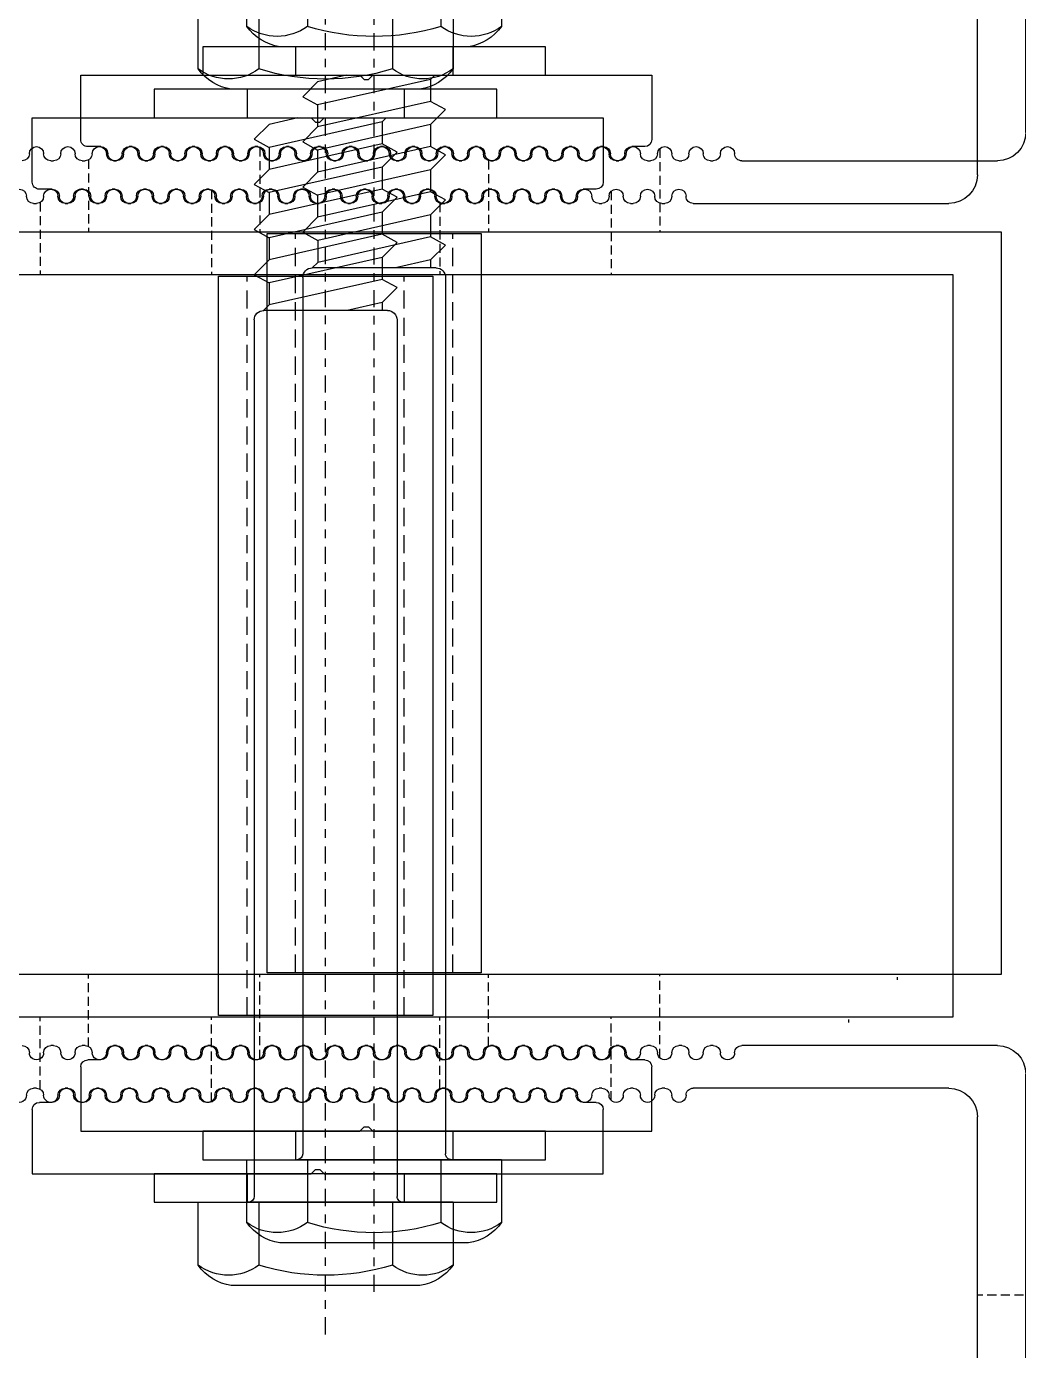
# Model space of a CAD drawing. Header units: inches. Extents: x 4821 to 127877, y 58012 to 433683.
# Drawn here: x 34512.3 to 34581.8, y 154100.9 to 154193.7 of the extents above; entities that cross this region are included whole.
import ezdxf

# ---------------------------------------------------------------- set-up
doc = ezdxf.new("R2010")
doc.units = ezdxf.units.IN
doc.header["$MEASUREMENT"] = 0
doc.linetypes.add('$1$Center', pattern=[29.999999, 12, -6, 6, -6])
doc.linetypes.add('$1$DASHED', pattern=[19.05, 12.7, -6.35])
for name, color, linetype in [('$1$BEAM', 2, 'Continuous'), ('A-FURN-FIXD', 10, 'Continuous'), ('A-WAL-CMU', 7, 'Continuous')]:
    doc.layers.add(name, color=color, linetype=linetype)

# ---------------------------------------------------------------- blocks, each defined once
blk = doc.blocks.new('$1$Fixed bracket Plan')
at = {"layer": 'A-FURN-FIXD'}
for p, q in [((8, 33), (8, 100)), ((44.725, 46.922), (44.725, 40.428)), ((48.975, 46.922), (48.975, 40.428)), ((58.325, 46.922), (58.325, 40.428)), ((62.575, 40.428), (62.575, 46.922)), ((41.65, 37), (41.65, 39)), ((41.65, 39), (65.65, 39)), ((47.046, 39), (60.255, 39)), ((48.149, 39), (48.149, 37)), ((59.151, 39), (59.151, 37)), ((65.65, 39), (65.65, 37)), ((53.75, 37), (34.2, 37)), ((34.2, 37), (34.2, 32.5)), ((65.65, 37), (41.65, 37)), ((49.694, 36.712), (49.407, 37)), ((49.694, 36.712), (49.694, 35.169)), ((49.694, 36.712), (57.606, 34.923)), ((54.05, 36.7), (53.75, 37)), ((54.35, 36.7), (54.05, 36.7)), ((54.65, 37), (54.35, 36.7)), ((74.2, 37), (54.65, 37)), ((55.595, 37), (57.606, 36.545)), ((57.606, 36.545), (58.651, 35.498)), ((74.2, 32.5), (74.2, 37)), ((58.651, 35.498), (57.606, 34.923)), ((48.649, 34.595), (49.694, 35.169)), ((49.694, 33.547), (48.649, 34.595)), ((49.694, 35.169), (57.606, 33.381)), ((57.606, 34.923), (57.606, 33.381)), ((49.694, 33.547), (57.606, 31.759)), ((49.694, 33.547), (49.694, 32.005)), ((57.606, 33.381), (58.651, 32.333)), ((34.7, 32), (35.6, 32)), ((37.6, 32), (37.8, 32)), ((39.8, 32), (40, 32)), ((42, 32), (42.2, 32)), ((44.2, 32), (44.4, 32)), ((46.4, 32), (46.6, 32)), ((48.6, 32), (48.8, 32)), ((48.649, 31.43), (49.694, 32.005)), ((49.694, 32.005), (57.606, 30.216)), ((50.8, 32), (51, 32)), ((53, 32), (53.2, 32)), ((55.2, 32), (55.4, 32)), ((57.4, 32), (57.6, 32)), ((58.651, 32.333), (57.606, 31.759)), ((57.606, 31.759), (57.606, 30.216)), ((59.6, 32), (59.8, 32)), ((61.8, 32), (62, 32)), ((64, 32), (64.2, 32)), ((66.2, 32), (66.4, 32)), ((68.4, 32), (68.6, 32)), ((70.6, 32), (70.8, 32)), ((72.8, 32), (73.7, 32)), ((27.9, 31), (10, 31)), ((30.1, 31), (29.9, 31)), ((32.3, 31), (32.1, 31)), ((34.5, 31), (34.3, 31)), ((36.7, 31), (36.5, 31)), ((38.9, 31), (38.7, 31)), ((41.1, 31), (40.9, 31)), ((43.3, 31), (43.1, 31)), ((45.5, 31), (45.3, 31)), ((47.7, 31), (47.5, 31)), ((49.694, 30.383), (48.649, 31.43)), ((49.9, 31), (49.7, 31)), ((52.1, 31), (51.9, 31)), ((54.3, 31), (54.1, 31)), ((56.5, 31), (56.3, 31)), ((58.7, 31), (58.5, 31)), ((60.9, 31), (60.7, 31)), ((63.1, 31), (62.9, 31)), ((65.3, 31), (65.1, 31)), ((67.5, 31), (67.3, 31)), ((69.7, 31), (69.5, 31)), ((71.9, 31), (71.7, 31)), ((74.1, 31), (73.9, 31)), ((76.3, 31), (76.1, 31)), ((49.694, 30.383), (49.694, 28.84)), ((49.694, 30.383), (57.606, 28.594)), ((57.606, 30.216), (58.651, 29.169)), ((48.649, 28.266), (49.694, 28.84)), ((49.694, 28.84), (57.606, 27.052)), ((58.651, 29.169), (57.606, 28.594)), ((49.694, 27.218), (48.649, 28.266)), ((57.606, 28.594), (57.606, 27.052)), ((49.694, 27.218), (57.606, 25.429)), ((49.694, 27.218), (49.694, 25.676)), ((57.606, 27.052), (58.651, 26.004)), ((9.7, -26), (9.7, 26)), ((9.7, 26), (97.6, 26)), ((58.651, 26.004), (57.606, 25.429)), ((61.15, 25.9), (46.15, 25.9)), ((46.15, 25.9), (46.15, -25.9)), ((48.649, 25.101), (49.694, 25.676)), ((49.694, 24.054), (48.649, 25.101)), ((49.694, 25.676), (57.606, 23.887)), ((57.606, 25.429), (57.606, 23.887)), ((61.15, -25.9), (61.15, 25.9)), ((49.316, 23.5), (57.984, 23.5)), ((49.694, 24.054), (52.143, 23.5)), ((49.694, 24.054), (49.694, 23.5)), ((57.606, 23.887), (57.992, 23.5)), ((48.649, 22.833), (48.649, -38.583)), ((58.651, 22.833), (58.651, -38.583)), ((46.15, -25.9), (61.15, -25.9)), ((97.6, -26), (9.7, -26)), ((10, -31), (27.9, -31)), ((29.9, -31), (30.1, -31)), ((32.1, -31), (32.3, -31)), ((34.3, -31), (34.5, -31)), ((36.5, -31), (36.7, -31)), ((38.7, -31), (38.9, -31)), ((40.9, -31), (41.1, -31)), ((43.1, -31), (43.3, -31)), ((45.3, -31), (45.5, -31)), ((47.5, -31), (47.7, -31)), ((49.7, -31), (49.9, -31)), ((51.9, -31), (52.1, -31)), ((54.1, -31), (54.3, -31)), ((56.3, -31), (56.5, -31)), ((58.5, -31), (58.7, -31)), ((60.7, -31), (60.9, -31)), ((62.9, -31), (63.1, -31)), ((65.1, -31), (65.3, -31)), ((67.3, -31), (67.5, -31)), ((69.5, -31), (69.7, -31)), ((71.7, -31), (71.9, -31)), ((73.9, -31), (74.1, -31)), ((76.1, -31), (76.3, -31)), ((34.7, -32), (35.6, -32)), ((37.6, -32), (37.8, -32)), ((39.8, -32), (40, -32)), ((42, -32), (42.2, -32)), ((44.2, -32), (44.4, -32)), ((46.4, -32), (46.6, -32)), ((48.6, -32), (48.8, -32)), ((50.8, -32), (51, -32)), ((53, -32), (53.2, -32)), ((55.2, -32), (55.4, -32)), ((57.4, -32), (57.6, -32)), ((59.6, -32), (59.8, -32)), ((61.8, -32), (62, -32)), ((64, -32), (64.2, -32)), ((66.2, -32), (66.4, -32)), ((68.4, -32), (68.6, -32)), ((70.6, -32), (70.8, -32)), ((72.8, -32), (73.7, -32)), ((8, -100), (8, -33)), ((34.2, -37), (34.2, -32.5)), ((74.2, -32.5), (74.2, -37)), ((53.75, -37), (34.2, -37)), ((41.65, -39), (41.65, -37)), ((41.65, -37), (65.65, -37)), ((48.149, -37), (48.149, -39)), ((54.05, -36.7), (53.75, -37)), ((54.35, -36.7), (54.05, -36.7)), ((54.65, -37), (54.35, -36.7)), ((74.2, -37), (54.65, -37)), ((59.151, -37), (59.151, -39)), ((65.65, -37), (65.65, -39)), ((65.65, -39), (41.65, -39)), ((44.725, -39), (48.232, -39)), ((44.725, -39), (44.725, -43.405)), ((48.232, -39), (59.068, -39)), ((48.975, -39), (48.975, -43.405)), ((58.325, -39), (58.325, -43.405)), ((62.575, -39), (59.068, -39)), ((62.575, -43.405), (62.575, -39)), ((47.046, -44.833), (60.255, -44.833))]:
    blk.add_line(p, q, dxfattribs=at)
at = {"layer": 'A-FURN-FIXD', "linetype": '$1$Center', "ltscale": 0.1}
blk.add_line((53.65, -48.26), (53.65, 59.926), dxfattribs=at)
at = {"layer": 'A-FURN-FIXD', "linetype": '$1$DASHED', "ltscale": 0.05}
for p, q in [((33.65, 31.857), (33.65, 26)), ((61.65, 31.933), (61.65, 26)), ((45.65, 31.023), (45.65, 26)), ((73.65, 31.067), (73.65, 26)), ((33.65, -31.857), (33.65, -26)), ((45.65, -31.023), (45.65, -26)), ((61.65, -31.933), (61.65, -26)), ((73.65, -31.067), (73.65, -26)), ((0, -45.5), (8, -45.5))]:
    blk.add_line(p, q, dxfattribs=at)
at = {"layer": 'A-FURN-FIXD', "linetype": '$1$DASHED', "ltscale": 0.1}
for p, q in [((48.15, -25.9), (48.15, 25.9)), ((59.15, -25.9), (59.15, 25.9))]:
    blk.add_line(p, q, dxfattribs=at)
at = {"layer": 'A-FURN-FIXD'}
for centre, radius, start, end in [((47.575, 42.46), 3.5, 215.48429, 261.30071), ((46.85, 43.294), 3.568, 233.44286, 306.55714), ((53.65, 55.467), 15.749, 252.73193, 287.26807), ((60.45, 43.294), 3.568, 233.44286, 306.55714), ((59.725, 42.46), 3.5, 278.69929, 324.51571), ((10, 33), 2, 180, 270), ((34.7, 32.5), 0.5, 180, 270), ((73.7, 32.5), 0.5, 270, 0), ((28.9, 31.5), 0.5, 0, 180), ((31.1, 31.5), 0.5, 0, 180), ((33.3, 31.5), 0.5, 0, 180), ((35.5, 31.5), 0.5, 0, 180), ((35.6, 31.5), 0.5, 0, 90), ((37.6, 31.5), 0.5, 90, 180), ((37.7, 31.5), 0.5, 0, 180), ((37.8, 31.5), 0.5, 0, 90), ((39.8, 31.5), 0.5, 90, 180), ((39.9, 31.5), 0.5, 0, 180), ((40, 31.5), 0.5, 0, 90), ((42, 31.5), 0.5, 90, 180), ((42.1, 31.5), 0.5, 0, 180), ((42.2, 31.5), 0.5, 0, 90), ((44.2, 31.5), 0.5, 90, 180), ((44.3, 31.5), 0.5, 0, 180), ((44.4, 31.5), 0.5, 0, 90), ((46.4, 31.5), 0.5, 90, 180), ((46.5, 31.5), 0.5, 0, 180), ((46.6, 31.5), 0.5, 0, 90), ((48.6, 31.5), 0.5, 90, 180), ((48.7, 31.5), 0.5, 0, 180), ((48.8, 31.5), 0.5, 0, 90), ((50.8, 31.5), 0.5, 90, 180), ((50.9, 31.5), 0.5, 0, 180), ((51, 31.5), 0.5, 0, 90), ((53, 31.5), 0.5, 90, 180), ((53.1, 31.5), 0.5, 0, 180), ((53.2, 31.5), 0.5, 0, 90), ((55.2, 31.5), 0.5, 90, 180), ((55.3, 31.5), 0.5, 0, 180), ((55.4, 31.5), 0.5, 0, 90), ((57.4, 31.5), 0.5, 90, 180), ((57.5, 31.5), 0.5, 0, 180), ((57.6, 31.5), 0.5, 0, 90), ((59.6, 31.5), 0.5, 90, 180), ((59.7, 31.5), 0.5, 0, 180), ((59.8, 31.5), 0.5, 0, 90), ((61.8, 31.5), 0.5, 90, 180), ((61.9, 31.5), 0.5, 0, 180), ((62, 31.5), 0.5, 0, 90), ((64, 31.5), 0.5, 90, 180), ((64.1, 31.5), 0.5, 0, 180), ((64.2, 31.5), 0.5, 0, 90), ((66.2, 31.5), 0.5, 90, 180), ((66.3, 31.5), 0.5, 0, 180), ((66.4, 31.5), 0.5, 0, 90), ((68.4, 31.5), 0.5, 90, 180), ((68.5, 31.5), 0.5, 0, 180), ((68.6, 31.5), 0.5, 0, 90), ((70.6, 31.5), 0.5, 90, 180), ((70.7, 31.5), 0.5, 0, 180), ((70.8, 31.5), 0.5, 360, 90), ((72.8, 31.5), 0.5, 90, 180), ((72.9, 31.5), 0.5, 0, 180), ((75.1, 31.5), 0.5, 0, 180), ((77.3, 31.5), 0.5, 0, 180), ((27.9, 31.5), 0.5, 270, 0), ((29.9, 31.5), 0.5, 180, 270), ((30.1, 31.5), 0.5, 270, 360), ((32.1, 31.5), 0.5, 180, 270), ((32.3, 31.5), 0.5, 270, 360), ((34.3, 31.5), 0.5, 180, 270), ((34.5, 31.5), 0.5, 270, 360), ((36.5, 31.5), 0.5, 180, 270), ((36.6, 31.5), 0.5, 180, 360), ((36.7, 31.5), 0.5, 270, 360), ((38.7, 31.5), 0.5, 180, 270), ((38.8, 31.5), 0.5, 180, 0), ((38.9, 31.5), 0.5, 270, 360), ((40.9, 31.5), 0.5, 180, 270), ((41, 31.5), 0.5, 180, 0), ((41.1, 31.5), 0.5, 270, 360), ((43.1, 31.5), 0.5, 180, 270), ((43.2, 31.5), 0.5, 180, 0), ((43.3, 31.5), 0.5, 270, 360), ((45.3, 31.5), 0.5, 180, 270), ((45.4, 31.5), 0.5, 180, 0), ((45.5, 31.5), 0.5, 270, 360), ((47.5, 31.5), 0.5, 180, 270), ((47.6, 31.5), 0.5, 180, 0), ((47.7, 31.5), 0.5, 270, 360), ((49.7, 31.5), 0.5, 180, 270), ((49.8, 31.5), 0.5, 180, 0), ((49.9, 31.5), 0.5, 270, 360), ((51.9, 31.5), 0.5, 180, 270), ((52, 31.5), 0.5, 180, 0), ((52.1, 31.5), 0.5, 270, 360), ((54.1, 31.5), 0.5, 180, 270), ((54.2, 31.5), 0.5, 180, 0), ((54.3, 31.5), 0.5, 270, 360), ((56.3, 31.5), 0.5, 180, 270), ((56.4, 31.5), 0.5, 180, 0), ((56.5, 31.5), 0.5, 270, 360), ((58.5, 31.5), 0.5, 180, 270), ((58.6, 31.5), 0.5, 180, 0), ((58.7, 31.5), 0.5, 270, 360), ((60.7, 31.5), 0.5, 180, 270), ((60.8, 31.5), 0.5, 180, 0), ((60.9, 31.5), 0.5, 270, 360), ((62.9, 31.5), 0.5, 180, 270), ((63, 31.5), 0.5, 180, 0), ((63.1, 31.5), 0.5, 270, 360), ((65.1, 31.5), 0.5, 180, 270), ((65.2, 31.5), 0.5, 180, 0), ((65.3, 31.5), 0.5, 270, 360), ((67.3, 31.5), 0.5, 180, 270), ((67.4, 31.5), 0.5, 180, 0), ((67.5, 31.5), 0.5, 270, 360), ((69.5, 31.5), 0.5, 180, 270), ((69.6, 31.5), 0.5, 180, 0), ((69.7, 31.5), 0.5, 270, 360), ((71.7, 31.5), 0.5, 180, 270), ((71.8, 31.5), 0.5, 180, 0), ((71.9, 31.5), 0.5, 270, 360), ((73.9, 31.5), 0.5, 180, 270), ((74.1, 31.5), 0.5, 270, 360), ((76.1, 31.5), 0.5, 180, 270), ((76.3, 31.5), 0.5, 270, 360), ((78.3, 31.5), 0.5, 180, 270), ((49.316, 22.833), 0.667, 90, 180), ((57.984, 22.833), 0.667, 0, 90), ((10, -33), 2, 90, 180), ((27.9, -31.5), 0.5, 360, 90), ((28.9, -31.5), 0.5, 180, 0), ((29.9, -31.5), 0.5, 90, 180), ((30.1, -31.5), 0.5, 0, 90), ((31.1, -31.5), 0.5, 180, 0), ((32.1, -31.5), 0.5, 90, 180), ((32.3, -31.5), 0.5, 0, 90), ((33.3, -31.5), 0.5, 180, 0), ((34.3, -31.5), 0.5, 90, 180), ((34.5, -31.5), 0.5, 0, 90), ((35.5, -31.5), 0.5, 180, 0), ((35.6, -31.5), 0.5, 270, 0), ((36.5, -31.5), 0.5, 90, 180), ((36.6, -31.5), 0.5, 0, 180), ((36.7, -31.5), 0.5, 0, 90), ((37.6, -31.5), 0.5, 180, 270), ((37.7, -31.5), 0.5, 180, 0), ((37.8, -31.5), 0.5, 270, 0), ((38.7, -31.5), 0.5, 90, 180), ((38.8, -31.5), 0.5, 0, 180), ((38.9, -31.5), 0.5, 0, 90), ((39.8, -31.5), 0.5, 180, 270), ((39.9, -31.5), 0.5, 180, 0), ((40, -31.5), 0.5, 270, 0), ((40.9, -31.5), 0.5, 90, 180), ((41, -31.5), 0.5, 0, 180), ((41.1, -31.5), 0.5, 0, 90), ((42, -31.5), 0.5, 180, 270), ((42.1, -31.5), 0.5, 180, 0), ((42.2, -31.5), 0.5, 270, 0), ((43.1, -31.5), 0.5, 90, 180), ((43.2, -31.5), 0.5, 0, 180), ((43.3, -31.5), 0.5, 0, 90), ((44.2, -31.5), 0.5, 180, 270), ((44.3, -31.5), 0.5, 180, 0), ((44.4, -31.5), 0.5, 270, 0), ((45.3, -31.5), 0.5, 90, 180), ((45.4, -31.5), 0.5, 0, 180), ((45.5, -31.5), 0.5, 0, 90), ((46.4, -31.5), 0.5, 180, 270), ((46.5, -31.5), 0.5, 180, 0), ((46.6, -31.5), 0.5, 270, 0), ((47.5, -31.5), 0.5, 90, 180), ((47.6, -31.5), 0.5, 0, 180), ((47.7, -31.5), 0.5, 0, 90), ((48.6, -31.5), 0.5, 180, 270), ((48.7, -31.5), 0.5, 180, 0), ((48.8, -31.5), 0.5, 270, 0), ((49.7, -31.5), 0.5, 90, 180), ((49.8, -31.5), 0.5, 0, 180), ((49.9, -31.5), 0.5, 0, 90), ((50.8, -31.5), 0.5, 180, 270), ((50.9, -31.5), 0.5, 180, 0), ((51, -31.5), 0.5, 270, 0), ((51.9, -31.5), 0.5, 90, 180), ((52, -31.5), 0.5, 0, 180), ((52.1, -31.5), 0.5, 0, 90), ((53, -31.5), 0.5, 180, 270), ((53.1, -31.5), 0.5, 180, 0), ((53.2, -31.5), 0.5, 270, 0), ((54.1, -31.5), 0.5, 90, 180), ((54.2, -31.5), 0.5, 0, 180), ((54.3, -31.5), 0.5, 0, 90), ((55.2, -31.5), 0.5, 180, 270), ((55.3, -31.5), 0.5, 180, 0), ((55.4, -31.5), 0.5, 270, 0), ((56.3, -31.5), 0.5, 90, 180), ((56.4, -31.5), 0.5, 0, 180), ((56.5, -31.5), 0.5, 0, 90), ((57.4, -31.5), 0.5, 180, 270), ((57.5, -31.5), 0.5, 180, 0), ((57.6, -31.5), 0.5, 270, 0), ((58.5, -31.5), 0.5, 90, 180), ((58.6, -31.5), 0.5, 0, 180), ((58.7, -31.5), 0.5, 0, 90), ((59.6, -31.5), 0.5, 180, 270), ((59.7, -31.5), 0.5, 180, 0), ((59.8, -31.5), 0.5, 270, 0), ((60.7, -31.5), 0.5, 90, 180), ((60.8, -31.5), 0.5, 0, 180), ((60.9, -31.5), 0.5, 0, 90), ((61.8, -31.5), 0.5, 180, 270), ((61.9, -31.5), 0.5, 180, 0), ((62, -31.5), 0.5, 270, 0), ((62.9, -31.5), 0.5, 90, 180), ((63, -31.5), 0.5, 0, 180), ((63.1, -31.5), 0.5, 0, 90), ((64, -31.5), 0.5, 180, 270), ((64.1, -31.5), 0.5, 180, 0), ((64.2, -31.5), 0.5, 270, 0), ((65.1, -31.5), 0.5, 90, 180), ((65.2, -31.5), 0.5, 0, 180), ((65.3, -31.5), 0.5, 0, 90), ((66.2, -31.5), 0.5, 180, 270), ((66.3, -31.5), 0.5, 180, 0), ((66.4, -31.5), 0.5, 270, 0), ((67.3, -31.5), 0.5, 90, 180), ((67.4, -31.5), 0.5, 0, 180), ((67.5, -31.5), 0.5, 0, 90), ((68.4, -31.5), 0.5, 180, 270), ((68.5, -31.5), 0.5, 180, 0), ((68.6, -31.5), 0.5, 270, 360), ((69.5, -31.5), 0.5, 90, 180), ((69.6, -31.5), 0.5, 0, 180), ((69.7, -31.5), 0.5, 0, 90), ((70.6, -31.5), 0.5, 180, 270), ((70.7, -31.5), 0.5, 180, 0), ((70.8, -31.5), 0.5, 270, 0), ((71.7, -31.5), 0.5, 90, 180), ((71.8, -31.5), 0.5, 0, 180), ((71.9, -31.5), 0.5, 0, 90), ((72.8, -31.5), 0.5, 180, 270), ((72.9, -31.5), 0.5, 180, 0), ((73.9, -31.5), 0.5, 90, 180), ((74.1, -31.5), 0.5, 0, 90), ((75.1, -31.5), 0.5, 180, 0), ((76.1, -31.5), 0.5, 90, 180), ((76.3, -31.5), 0.5, 0, 90), ((77.3, -31.5), 0.5, 180, 0), ((78.3, -31.5), 0.5, 90, 180), ((34.7, -32.5), 0.5, 90, 180), ((73.7, -32.5), 0.5, 0, 90), ((48.232, -38.583), 0.417, 270, 0), ((59.068, -38.583), 0.417, 180, 270), ((46.85, -40.54), 3.568, 233.44286, 306.55714), ((47.575, -41.374), 3.5, 215.48429, 261.30071), ((53.65, -28.366), 15.749, 252.73193, 287.26807), ((60.45, -40.54), 3.568, 233.44286, 306.55714), ((59.725, -41.374), 3.5, 278.69929, 324.51571)]:
    blk.add_arc(centre, radius, start, end, dxfattribs=at)
blk = doc.blocks.new('FIRST SLAB EDGE')
at = {"color": 16, "linetype": 'Continuous', "extrusion": (-5.69003e-07, -1.56101e-06, 1)}
blk.add_line((1142750.245, -1723272.14, 0), (1142750.245, -1723271.94, 0), dxfattribs=at)
at = {"layer": '$1$BEAM', "extrusion": (5.69003e-07, 1.56101e-06, -1), "zscale": -1, "rotation": 359.9997810401331}
blk.add_blockref('$1$Fixed bracket Plan', (-1142767.245, -1723245.74, -2.04), dxfattribs=at)

msp = doc.modelspace()

# ---------------------------------------------------------------- block references
at = {"layer": 'A-WAL-CMU'}
for p in [(-1108176.958, 1877399.041), (-1108180.358, 1877396.057)]:
    msp.add_blockref('FIRST SLAB EDGE', p, dxfattribs=at)

doc.saveas('drawing.dxf')
